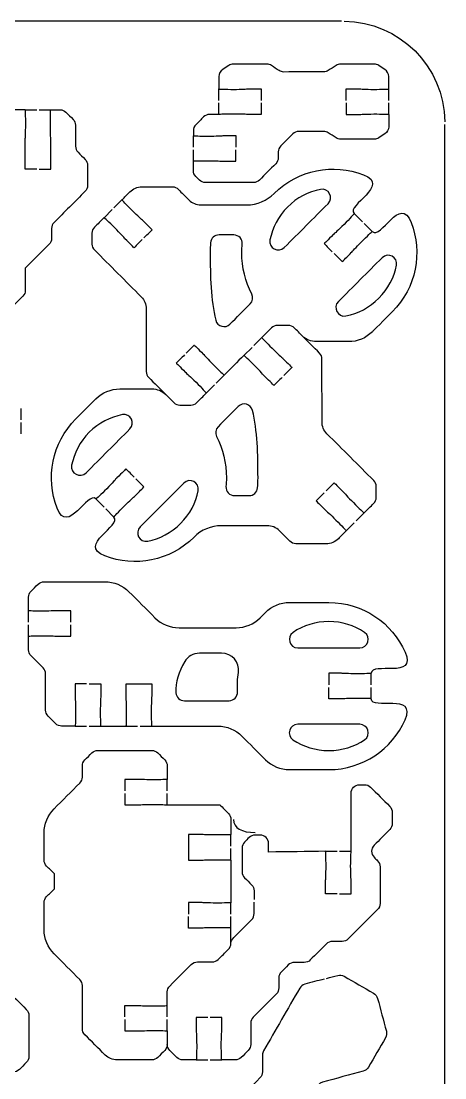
# Model space of a CAD drawing. Extents: x 0 to 400, y 230 to 450.
# Drawn here: x 80.1 to 130, y 325.6 to 450 of the extents above; entities that cross this region are included whole.
import ezdxf

# ---------------------------------------------------------------- set-up
doc = ezdxf.new("R2010")
doc.units = 0
doc.header["$MEASUREMENT"] = 0
doc.layers.add('DEFAULT', color=18, linetype='CONTINUOUS')

msp = doc.modelspace()

# ---------------------------------------------------------------- linework, layer by layer
at = {"layer": 'DEFAULT', "color": 1}
for points in [[(117.85, 450), (12.15, 450)], [(103.39, 440.67), (103.39, 442.02)], [(123.39, 440.67), (123.39, 442.02)], [(103.39, 439.02), (103.39, 440.37)], [(123.39, 439.02), (123.39, 440.37)], [(80.6, 439.57), (81.95, 439.57)], [(82.25, 439.57), (83.6, 439.57)], [(130, 242.15), (130, 437.85)], [(100.39, 435.17), (100.39, 436.51)], [(100.39, 433.52), (100.39, 434.87)], [(91.04, 428.03), (91.99, 428.99)], [(89.87, 426.86), (90.83, 427.82)], [(120.29, 426.39), (119.34, 427.35)], [(121.46, 425.23), (120.5, 426.18)], [(107.51, 411.81), (108.46, 412.77)], [(106.34, 410.65), (107.3, 411.6)], [(80.11, 403.06), (80.11, 404.41)], [(80.11, 401.41), (80.11, 402.76)], [(89.88, 392.8), (88.92, 393.76)], [(91.04, 391.63), (90.09, 392.59)], [(119.55, 391.16), (120.5, 392.12)], [(118.38, 390), (119.34, 390.95)], [(80.99, 379.24), (80.99, 380.6)], [(80.99, 377.6), (80.99, 378.94)], [(121.33, 371.88), (121.33, 373.23)], [(121.33, 370.23), (121.33, 371.58)], [(86.47, 367.01), (87.82, 367.01)], [(88.12, 367.01), (89.47, 367.01)], [(92.48, 367.01), (93.83, 367.01)], [(94.13, 367.01), (95.48, 367.01)], [(97.32, 359.4), (97.32, 360.75)], [(97.32, 357.75), (97.32, 359.1)], [(104.82, 352.9), (104.82, 354.25)], [(104.82, 351.24), (104.82, 352.6)], [(115.96, 352.29), (117.31, 352.29)], [(117.61, 352.29), (118.96, 352.29)], [(104.82, 344.89), (104.82, 346.24)], [(104.82, 343.24), (104.82, 344.59)], [(97.32, 332.78), (97.32, 334.13)], [(97.32, 331.13), (97.32, 332.48)], [(100.73, 327.72), (102.08, 327.72)], [(102.38, 327.72), (103.73, 327.72)]]:
    msp.add_lwpolyline(points, dxfattribs=at)
for points in [[(118.15, 450), (124.66, 449.92), (129.92, 444.66), (130, 438.15)], [(105.12, 356.03), (105.12, 355.01), (106.09, 354.49), (107.66, 354.49)]]:
    msp.add_open_spline(points, degree=3, dxfattribs=at)
for points, knots in [([(118.39, 440.67), (118.39, 441.12), (118.39, 441.57), (118.39, 442.02), (118.89, 442.02), (119.39, 442.02), (119.89, 442.02), (120.1, 442.02), (120.67, 441.97), (121.64, 441.97), (122.6, 441.97), (123.39, 441.99), (123.39, 442.02), (123.39, 442.51), (123.39, 442.99), (123.39, 443.48), (123.39, 443.82), (123.21, 444.13), (122.93, 444.32), (122.69, 444.47), (122.45, 444.62), (122.22, 444.78), (122.06, 444.88), (121.87, 444.94), (121.67, 444.94), (120.36, 444.94), (119.05, 444.94), (117.74, 444.94), (117.54, 444.94), (117.36, 444.88), (117.19, 444.78), (116.89, 444.58), (116.58, 444.38), (116.27, 444.18), (116.11, 444.08), (115.92, 444.02), (115.73, 444.02), (114.17, 444.02), (112.61, 444.02), (111.04, 444.01), (110.85, 444.01), (110.66, 444.07), (110.5, 444.18), (110.19, 444.37), (109.88, 444.57), (109.58, 444.77), (109.42, 444.88), (109.23, 444.93), (109.03, 444.93), (107.72, 444.93), (106.41, 444.93), (105.1, 444.93), (104.9, 444.93), (104.72, 444.88), (104.55, 444.77), (104.32, 444.62), (104.08, 444.46), (103.84, 444.31), (103.56, 444.13), (103.39, 443.81), (103.39, 443.47), (103.39, 442.99), (103.39, 442.5), (103.39, 442.02), (103.39, 441.99), (104.17, 441.97), (105.14, 441.97), (106.1, 441.97), (106.67, 442.02), (106.89, 442.02), (107.39, 442.02), (107.89, 442.02), (108.39, 442.02), (108.39, 441.57), (108.39, 441.12), (108.39, 440.67)], [0, 0, 0, 0, 3.83, 3.83, 3.83, 8.08, 8.08, 8.08, 9.08, 9.08, 9.08, 10.08, 10.08, 10.08, 14.21, 14.21, 14.21, 15.21, 15.21, 15.21, 17.603763, 17.603763, 17.603763, 18.603763, 18.603763, 18.603763, 29.763763, 29.763763, 29.763763, 30.763763, 30.763763, 30.763763, 33.873136, 33.873136, 33.873136, 34.873136, 34.873136, 34.873136, 48.173151, 48.173151, 48.173151, 49.173151, 49.173151, 49.173151, 52.268696, 52.268696, 52.268696, 53.268696, 53.268696, 53.268696, 64.428696, 64.428696, 64.428696, 65.428696, 65.428696, 65.428696, 67.830862, 67.830862, 67.830862, 68.830862, 68.830862, 68.830862, 72.950862, 72.950862, 72.950862, 73.950862, 73.950862, 73.950862, 74.950862, 74.950862, 74.950862, 79.200862, 79.200862, 79.200862, 83.030862, 83.030862, 83.030862, 83.030862]), ([(118.39, 440.37), (118.39, 439.92), (118.39, 439.47), (118.39, 439.02), (118.89, 439.02), (119.39, 439.02), (119.89, 439.02), (120.1, 439.02), (120.67, 439.07), (121.64, 439.07), (122.6, 439.07), (123.39, 439.05), (123.39, 439.02), (123.39, 438.53), (123.39, 438.05), (123.39, 437.56), (123.39, 437.22), (123.21, 436.91), (122.93, 436.72), (122.69, 436.57), (122.46, 436.42), (122.22, 436.26), (122.06, 436.16), (121.87, 436.1), (121.67, 436.1), (120.36, 436.1), (119.05, 436.1), (117.74, 436.1), (117.54, 436.1), (117.36, 436.16), (117.19, 436.26), (116.89, 436.46), (116.58, 436.66), (116.28, 436.86), (116.11, 436.96), (115.92, 437.02), (115.73, 437.02), (114.75, 437.02), (113.78, 437.02), (112.8, 437.02), (112.53, 437.02), (112.28, 436.91), (112.09, 436.72), (111.62, 436.25), (111.15, 435.78), (110.68, 435.31), (110.49, 435.12), (110.39, 434.87), (110.39, 434.6), (110.39, 434.38), (110.39, 434.15), (110.39, 433.93), (110.39, 433.66), (110.28, 433.41), (110.09, 433.22), (109.45, 432.58), (108.8, 431.93), (108.16, 431.29), (107.97, 431.1), (107.72, 431), (107.45, 431), (105.57, 431), (103.7, 431), (101.82, 431), (101.55, 431), (101.3, 431.1), (101.11, 431.29), (100.97, 431.43), (100.82, 431.58), (100.68, 431.72), (100.49, 431.91), (100.39, 432.16), (100.39, 432.43), (100.39, 432.79), (100.39, 433.15), (100.39, 433.52), (100.39, 433.54), (101.17, 433.57), (102.14, 433.57), (103.1, 433.57), (103.68, 433.52), (103.89, 433.52), (104.39, 433.52), (104.89, 433.52), (105.39, 433.52), (105.39, 433.97), (105.39, 434.42), (105.39, 434.87)], [0, 0, 0, 0, 3.83, 3.83, 3.83, 8.08, 8.08, 8.08, 9.08, 9.08, 9.08, 10.08, 10.08, 10.08, 14.21, 14.21, 14.21, 15.21, 15.21, 15.21, 17.612166, 17.612166, 17.612166, 18.612166, 18.612166, 18.612166, 29.772166, 29.772166, 29.772166, 30.772166, 30.772166, 30.772166, 33.867711, 33.867711, 33.867711, 34.867711, 34.867711, 34.867711, 43.177717, 43.177717, 43.177717, 44.177717, 44.177717, 44.177717, 49.848713, 49.848713, 49.848713, 50.848713, 50.848713, 50.848713, 52.758713, 52.758713, 52.758713, 53.758713, 53.758713, 53.758713, 61.508604, 61.508604, 61.508604, 62.508604, 62.508604, 62.508604, 78.488604, 78.488604, 78.488604, 79.488604, 79.488604, 79.488604, 81.213944, 81.213944, 81.213944, 82.213944, 82.213944, 82.213944, 85.303944, 85.303944, 85.303944, 86.303944, 86.303944, 86.303944, 87.303944, 87.303944, 87.303944, 91.553944, 91.553944, 91.553944, 95.383944, 95.383944, 95.383944, 95.383944]), ([(108.39, 440.37), (108.39, 439.92), (108.39, 439.47), (108.39, 439.02), (107.89, 439.02), (107.39, 439.02), (106.89, 439.02), (106.67, 439.02), (106.1, 439.06), (105.14, 439.06), (104.17, 439.06), (103.53, 439.02), (103.39, 439.02), (103.02, 439.02), (102.66, 439.02), (102.3, 439.02), (102.04, 439.02), (101.78, 438.91), (101.59, 438.72), (101.29, 438.42), (100.99, 438.11), (100.68, 437.81), (100.49, 437.62), (100.39, 437.37), (100.39, 437.1), (100.39, 436.91), (100.39, 436.71), (100.39, 436.52), (100.39, 436.49), (101.17, 436.47), (102.14, 436.47), (103.1, 436.47), (103.68, 436.52), (103.89, 436.52), (104.39, 436.52), (104.89, 436.52), (105.39, 436.52), (105.39, 436.07), (105.39, 435.62), (105.39, 435.17)], [0, 0, 0, 0, 3.83, 3.83, 3.83, 8.08, 8.08, 8.08, 9.08, 9.08, 9.08, 10.08, 10.08, 10.08, 13.16, 13.16, 13.16, 14.16, 14.16, 14.16, 17.822813, 17.822813, 17.822813, 18.822813, 18.822813, 18.822813, 20.482813, 20.482813, 20.482813, 21.482813, 21.482813, 21.482813, 22.482813, 22.482813, 22.482813, 26.732813, 26.732813, 26.732813, 30.562813, 30.562813, 30.562813, 30.562813]), ([(81.95, 432.57), (81.5, 432.57), (81.05, 432.57), (80.6, 432.57), (80.6, 433.74), (80.6, 434.91), (80.6, 436.07), (80.6, 436.29), (80.65, 436.86), (80.65, 437.82), (80.65, 438.79), (80.63, 439.57), (80.6, 439.57), (78.69, 439.57), (76.79, 439.57), (74.89, 439.57), (74.64, 439.57), (74.41, 439.47), (74.23, 439.3), (73.7, 438.77), (73.18, 438.25), (72.65, 437.72), (72.28, 437.35), (71.77, 437.14), (71.24, 437.14), (67.08, 437.14), (62.92, 437.14), (58.76, 437.14), (58.23, 437.14), (57.72, 437.35), (57.35, 437.72), (56.82, 438.25), (56.29, 438.77), (55.77, 439.3), (55.59, 439.47), (55.36, 439.57), (55.11, 439.57), (53.21, 439.57), (51.3, 439.57), (49.4, 439.57), (49.37, 439.57), (49.35, 438.79), (49.35, 437.82), (49.35, 436.86), (49.4, 436.29), (49.4, 436.07), (49.4, 434.91), (49.4, 433.74), (49.4, 432.57), (48.95, 432.57), (48.5, 432.57), (48.05, 432.57)], [0, 0, 0, 0, 3.83, 3.83, 3.83, 13.75, 13.75, 13.75, 14.75, 14.75, 14.75, 15.75, 15.75, 15.75, 31.94, 31.94, 31.94, 32.94, 32.94, 32.94, 39.282752, 39.282752, 39.282752, 40.282752, 40.282752, 40.282752, 75.652752, 75.652752, 75.652752, 76.652752, 76.652752, 76.652752, 82.995504, 82.995504, 82.995504, 83.995504, 83.995504, 83.995504, 100.185504, 100.185504, 100.185504, 101.185504, 101.185504, 101.185504, 102.185504, 102.185504, 102.185504, 112.105504, 112.105504, 112.105504, 115.925504, 115.925504, 115.925504, 115.925504]), ([(82.25, 432.57), (82.7, 432.57), (83.15, 432.57), (83.6, 432.57), (83.6, 433.74), (83.6, 434.91), (83.6, 436.07), (83.6, 436.29), (83.55, 436.86), (83.55, 437.82), (83.55, 438.79), (83.57, 439.57), (83.6, 439.57), (83.97, 439.57), (84.34, 439.57), (84.72, 439.57), (84.96, 439.57), (85.19, 439.47), (85.37, 439.3), (85.66, 439.01), (85.95, 438.72), (86.24, 438.43), (86.41, 438.25), (86.51, 438.02), (86.51, 437.77), (86.51, 436.94), (86.52, 436.11), (86.52, 435.27), (86.52, 435.01), (86.62, 434.75), (86.81, 434.57), (87.09, 434.28), (87.38, 434), (87.66, 433.72), (87.83, 433.54), (87.93, 433.31), (87.93, 433.06), (87.93, 432.25), (87.93, 431.44), (87.93, 430.62), (87.93, 430.38), (87.83, 430.14), (87.66, 429.97), (86.43, 428.74), (85.19, 427.5), (83.96, 426.27), (83.78, 426.09), (83.69, 425.86), (83.69, 425.61), (83.69, 425.2), (83.69, 424.79), (83.69, 424.38), (83.69, 424.14), (83.59, 423.9), (83.42, 423.73), (82.48, 422.79), (81.54, 421.85), (80.6, 420.91), (80.6, 420.04), (80.6, 419.17), (80.6, 418.29), (80.6, 418.05), (80.5, 417.81), (80.33, 417.64), (80.04, 417.35), (79.75, 417.06), (79.46, 416.77), (79.28, 416.59), (79.05, 416.5), (78.8, 416.5), (78.55, 416.5), (78.29, 416.5), (78.04, 416.5), (76.42, 416.5), (74.8, 416.5), (73.19, 416.5), (72.94, 416.5), (72.71, 416.59), (72.53, 416.77), (72.18, 417.12), (71.83, 417.47), (71.47, 417.82), (71.1, 418.2), (70.59, 418.41), (70.06, 418.41), (68.88, 418.41), (67.69, 418.41), (66.5, 418.41), (66.05, 418.41), (65.6, 418.41), (65.15, 418.41)], [0, 0, 0, 0, 3.83, 3.83, 3.83, 13.75, 13.75, 13.75, 14.75, 14.75, 14.75, 15.75, 15.75, 15.75, 18.92, 18.92, 18.92, 19.92, 19.92, 19.92, 23.420186, 23.420186, 23.420186, 24.420186, 24.420186, 24.420186, 31.510193, 31.510193, 31.510193, 32.510193, 32.510193, 32.510193, 35.918447, 35.918447, 35.918447, 36.918447, 36.918447, 36.918447, 43.838447, 43.838447, 43.838447, 44.838447, 44.838447, 44.838447, 59.68062, 59.68062, 59.68062, 60.68062, 60.68062, 60.68062, 64.18062, 64.18062, 64.18062, 65.18062, 65.18062, 65.18062, 76.468976, 76.468976, 76.468976, 83.888976, 83.888976, 83.888976, 84.888976, 84.888976, 84.888976, 88.389162, 88.389162, 88.389162, 89.389162, 89.389162, 89.389162, 91.559162, 91.559162, 91.559162, 105.319162, 105.319162, 105.319162, 106.319162, 106.319162, 106.319162, 110.561802, 110.561802, 110.561802, 111.561802, 111.561802, 111.561802, 121.661802, 121.661802, 121.661802, 125.491802, 125.491802, 125.491802, 125.491802]), ([(94.57, 424.5), (94.89, 424.81), (95.21, 425.13), (95.52, 425.45), (95.52, 425.45), (95.08, 425.9), (94.46, 426.51), (94.31, 426.66), (93.88, 427.03), (93.19, 427.71), (92.52, 428.38), (91.99, 428.94), (91.99, 428.98), (92.3, 429.29), (92.61, 429.6), (92.92, 429.91), (93.29, 430.28), (93.8, 430.5), (94.33, 430.5), (95.53, 430.5), (96.72, 430.5), (97.92, 430.5), (98.18, 430.5), (98.44, 430.39), (98.62, 430.2), (99.04, 429.78), (99.45, 429.37), (99.87, 428.95), (100.24, 428.58), (100.75, 428.38), (101.28, 428.37), (103.08, 428.37), (104.88, 428.37), (106.68, 428.37), (107.89, 428.38), (109.05, 428.86), (109.9, 429.71), (112.74, 432.54), (116.89, 433.29), (120.41, 431.92), (123.7, 430.65), (118.33, 428.34), (119.33, 427.35), (119.33, 427.31), (118.8, 426.75), (118.13, 426.07), (117.44, 425.39), (117.01, 425.02), (116.86, 424.87), (116.24, 424.26), (115.8, 423.81), (115.8, 423.81), (116.12, 423.49), (116.43, 423.17), (116.75, 422.85)], [0, 0, 0, 0, 3.818377, 3.818377, 3.818377, 4.818377, 4.818377, 4.818377, 5.818377, 5.818377, 5.818377, 6.818377, 6.818377, 6.818377, 10.537758, 10.537758, 10.537758, 11.537758, 11.537758, 11.537758, 21.707758, 21.707758, 21.707758, 22.707758, 22.707758, 22.707758, 27.699932, 27.699932, 27.699932, 28.699932, 28.699932, 28.699932, 44.009932, 44.009932, 44.009932, 45.009932, 45.009932, 45.009932, 46.009932, 46.009932, 46.009932, 47.009932, 47.009932, 47.009932, 48.009932, 48.009932, 48.009932, 49.009932, 49.009932, 49.009932, 50.009932, 50.009932, 50.009932, 53.842451, 53.842451, 53.842451, 53.842451]), ([(116.25, 428.51), (114.53, 426.79), (112.82, 425.07), (111.1, 423.36), (110.41, 422.67), (109.21, 423.28), (109.41, 424.25), (109.69, 425.67), (110.38, 427.02), (111.48, 428.12), (112.58, 429.22), (113.94, 429.92), (115.36, 430.2), (116.33, 430.4), (116.94, 429.2), (116.25, 428.51)], [0, 0, 0, 0, 20.640447, 20.640447, 20.640447, 21.640447, 21.640447, 21.640447, 22.640447, 22.640447, 22.640447, 23.640447, 23.640447, 23.640447, 24.640447, 24.640447, 24.640447, 24.640447]), ([(116.97, 422.64), (117.29, 422.33), (117.6, 422.01), (117.92, 421.69), (118.27, 422.04), (118.63, 422.4), (118.98, 422.75), (119.13, 422.9), (119.5, 423.33), (120.18, 424.02), (120.86, 424.7), (121.42, 425.23), (121.46, 425.23), (122.45, 424.22), (124.76, 429.6), (126.03, 426.3), (127.39, 422.78), (126.65, 418.63), (123.81, 415.79), (122.99, 414.97), (121.47, 413.44), (121.47, 413.44), (120.71, 412.69), (119.7, 412.27), (118.64, 412.27), (117.38, 412.27), (116.12, 412.27), (114.86, 412.27), (114.26, 412.27), (113.68, 412.5), (113.24, 412.93)], [0, 0, 0, 0, 3.818377, 3.818377, 3.818377, 8.061017, 8.061017, 8.061017, 9.061017, 9.061017, 9.061017, 10.061017, 10.061017, 10.061017, 11.061017, 11.061017, 11.061017, 12.061017, 12.061017, 12.061017, 13.061017, 13.061017, 13.061017, 14.061017, 14.061017, 14.061017, 24.761022, 24.761022, 24.761022, 25.761022, 25.761022, 25.761022, 25.761022]), ([(94.36, 424.29), (94.04, 423.97), (93.72, 423.65), (93.4, 423.33), (93.4, 423.33), (92.95, 423.77), (92.34, 424.39), (92.19, 424.54), (91.82, 424.98), (91.14, 425.66), (90.46, 426.34), (89.9, 426.86), (89.86, 426.86), (89.49, 426.49), (89.12, 426.11), (88.74, 425.74), (88.56, 425.55), (88.45, 425.3), (88.45, 425.04), (88.45, 424.61), (88.45, 424.18), (88.45, 423.76), (88.45, 423.49), (88.56, 423.24), (88.75, 423.06), (90.58, 421.22), (92.42, 419.39), (94.25, 417.55), (94.63, 417.18), (94.84, 416.67), (94.84, 416.14), (94.84, 413.68), (94.84, 411.22), (94.84, 408.76), (94.84, 408.5), (94.94, 408.25), (95.14, 408.06), (95.8, 407.39), (96.47, 406.72), (97.13, 406.06)], [0, 0, 0, 0, 3.846661, 3.846661, 3.846661, 4.846661, 4.846661, 4.846661, 5.846661, 5.846661, 5.846661, 6.846661, 6.846661, 6.846661, 11.350937, 11.350937, 11.350937, 12.350937, 12.350937, 12.350937, 15.970937, 15.970937, 15.970937, 16.970937, 16.970937, 16.970937, 39.032668, 39.032668, 39.032668, 40.032668, 40.032668, 40.032668, 60.932668, 60.932668, 60.932668, 61.932668, 61.932668, 61.932668, 69.944191, 69.944191, 69.944191, 69.944191]), ([(106.14, 423.76), (106.11, 423.43), (106.09, 423.09), (106.09, 422.75), (106.09, 421), (106.51, 419.33), (107.26, 417.88), (107.45, 417.49), (107.38, 417.02), (107.08, 416.72), (106.28, 415.92), (105.49, 415.13), (104.7, 414.34), (104.15, 413.79), (103.21, 414.05), (103.02, 414.8), (102.43, 417.19), (102.37, 419.99), (102.37, 422.75), (102.37, 423.15), (102.38, 423.53), (102.42, 423.92), (102.46, 424.44), (102.89, 424.83), (103.41, 424.83), (103.99, 424.83), (104.57, 424.83), (105.14, 424.83), (105.73, 424.83), (106.2, 424.34), (106.14, 423.76)], [1, 1, 1, 1, 2, 2, 2, 3, 3, 3, 4, 4, 4, 13.519785, 13.519785, 13.519785, 14.519785, 14.519785, 14.519785, 15.519785, 15.519785, 15.519785, 16.519785, 16.519785, 16.519785, 17.519785, 17.519785, 17.519785, 22.426785, 22.426785, 22.426785, 23.426785, 23.426785, 23.426785, 23.426785]), ([(117.46, 416.99), (119.18, 418.71), (120.9, 420.43), (122.61, 422.15), (123.31, 422.84), (124.5, 422.22), (124.31, 421.26), (124.03, 419.84), (123.33, 418.48), (122.23, 417.38), (121.13, 416.28), (119.77, 415.58), (118.34, 415.3), (117.39, 415.11), (116.77, 416.3), (117.46, 416.99)], [0, 0, 0, 0, 20.660246, 20.660246, 20.660246, 21.660246, 21.660246, 21.660246, 22.660246, 22.660246, 22.660246, 23.660246, 23.660246, 23.660246, 24.660246, 24.660246, 24.660246, 24.660246]), ([(116.02, 394.7), (116.34, 395.01), (116.66, 395.33), (116.98, 395.65), (116.98, 395.65), (117.42, 395.21), (118.03, 394.59), (118.18, 394.44), (118.55, 394), (119.23, 393.32), (119.91, 392.64), (120.47, 392.12), (120.51, 392.12), (120.88, 392.49), (121.25, 392.87), (121.63, 393.24), (121.81, 393.43), (121.92, 393.68), (121.92, 393.94), (121.92, 394.37), (121.92, 394.8), (121.92, 395.22), (121.92, 395.49), (121.81, 395.74), (121.63, 395.92), (119.79, 397.76), (117.96, 399.6), (116.12, 401.43), (115.74, 401.8), (115.53, 402.31), (115.54, 402.85), (115.54, 405.3), (115.53, 407.76), (115.53, 410.21), (115.54, 410.48), (115.43, 410.73), (115.24, 410.92), (114.57, 411.59), (113.9, 412.26), (113.24, 412.92), (112.92, 413.25), (112.59, 413.57), (112.27, 413.89), (112.09, 414.07), (111.83, 414.18), (111.57, 414.18), (111.14, 414.18), (110.72, 414.18), (110.29, 414.18), (110.03, 414.18), (109.78, 414.07), (109.59, 413.89), (109.21, 413.52), (108.84, 413.14), (108.46, 412.77), (108.44, 412.75), (108.98, 412.18), (109.66, 411.5), (110.35, 410.81), (110.79, 410.44), (110.94, 410.29), (111.55, 409.68), (112, 409.23), (112, 409.23), (111.68, 408.92), (111.36, 408.6), (111.04, 408.28)], [0, 0, 0, 0, 3.839596, 3.839596, 3.839596, 4.839596, 4.839596, 4.839596, 5.839596, 5.839596, 5.839596, 6.839596, 6.839596, 6.839596, 11.343872, 11.343872, 11.343872, 12.343872, 12.343872, 12.343872, 15.963872, 15.963872, 15.963872, 16.963872, 16.963872, 16.963872, 39.032676, 39.032676, 39.032676, 40.032676, 40.032676, 40.032676, 60.922678, 60.922678, 60.922678, 61.922678, 61.922678, 61.922678, 69.941269, 69.941269, 69.941269, 73.802072, 73.802072, 73.802072, 74.802072, 74.802072, 74.802072, 78.422072, 78.422072, 78.422072, 79.422072, 79.422072, 79.422072, 83.926348, 83.926348, 83.926348, 84.926348, 84.926348, 84.926348, 85.926348, 85.926348, 85.926348, 86.926348, 86.926348, 86.926348, 90.758867, 90.758867, 90.758867, 90.758867]), ([(99.54, 410.92), (99.86, 411.24), (100.18, 411.55), (100.49, 411.87), (100.49, 411.87), (100.93, 411.43), (101.56, 410.81), (101.7, 410.66), (102.08, 410.23), (102.76, 409.54), (103.43, 408.87), (103.99, 408.34), (104.03, 408.34)], [0, 0, 0, 0, 3.832519, 3.832519, 3.832519, 4.832519, 4.832519, 4.832519, 5.832519, 5.832519, 5.832519, 6.832519, 6.832519, 6.832519, 6.832519]), ([(99.33, 410.7), (99.01, 410.38), (98.69, 410.07), (98.37, 409.75), (98.37, 409.75), (98.81, 409.31), (99.44, 408.69), (99.58, 408.54), (100.02, 408.17), (100.71, 407.49), (101.37, 406.82), (101.91, 406.26), (101.91, 406.21)], [0, 0, 0, 0, 3.823977, 3.823977, 3.823977, 4.825443, 4.825443, 4.825443, 5.82691, 5.82691, 5.82691, 6.828377, 6.828377, 6.828377, 6.828377]), ([(110.83, 408.07), (110.51, 407.75), (110.19, 407.43), (109.87, 407.11), (109.87, 407.11), (109.44, 407.55), (108.81, 408.17), (108.66, 408.32), (108.29, 408.76), (107.61, 409.44), (106.94, 410.12), (106.38, 410.65), (106.34, 410.65), (105.57, 409.88), (104.8, 409.11), (104.03, 408.34), (103.71, 408.02), (103.39, 407.7), (103.07, 407.38)], [0, 0, 0, 0, 3.832519, 3.832519, 3.832519, 4.832519, 4.832519, 4.832519, 5.832519, 5.832519, 5.832519, 6.832519, 6.832519, 6.832519, 16.088549, 16.088549, 16.088549, 19.921068, 19.921068, 19.921068, 19.921068]), ([(93.41, 396.33), (93.09, 396.65), (92.77, 396.97), (92.45, 397.29), (92.45, 397.29), (92.01, 396.85), (91.39, 396.23), (91.24, 396.08), (90.87, 395.65), (90.19, 394.96), (89.52, 394.29), (88.96, 393.76), (88.92, 393.76), (87.92, 394.76), (85.61, 389.38), (84.34, 392.68), (82.98, 396.2), (83.72, 400.35), (86.56, 403.19), (87.38, 404.01), (88.91, 405.54), (88.91, 405.54), (89.66, 406.28), (90.68, 406.71), (91.73, 406.71), (92.99, 406.71), (94.25, 406.71), (95.51, 406.71), (96.12, 406.71), (96.69, 406.48), (97.13, 406.06), (97.45, 405.73), (97.78, 405.41), (98.1, 405.09), (98.29, 404.91), (98.54, 404.8), (98.8, 404.8), (99.23, 404.8), (99.65, 404.8), (100.08, 404.8), (100.34, 404.8), (100.6, 404.91), (100.78, 405.09), (101.16, 405.46), (101.53, 405.84), (101.91, 406.22), (102.23, 406.54), (102.54, 406.85), (102.86, 407.17)], [0, 0, 0, 0, 3.832519, 3.832519, 3.832519, 4.832519, 4.832519, 4.832519, 5.832519, 5.832519, 5.832519, 6.832519, 6.832519, 6.832519, 7.832519, 7.832519, 7.832519, 8.832519, 8.832519, 8.832519, 9.832519, 9.832519, 9.832519, 10.832519, 10.832519, 10.832519, 21.532519, 21.532519, 21.532519, 22.532519, 22.532519, 22.532519, 26.400399, 26.400399, 26.400399, 27.400399, 27.400399, 27.400399, 31.010413, 31.010413, 31.010413, 32.010413, 32.010413, 32.010413, 36.531754, 36.531754, 36.531754, 40.350131, 40.350131, 40.350131, 40.350131]), ([(104.23, 395.22), (104.26, 395.55), (104.28, 395.89), (104.28, 396.23), (104.28, 397.98), (103.86, 399.65), (103.11, 401.1), (102.92, 401.49), (102.99, 401.96), (103.3, 402.26), (104.09, 403.06), (104.88, 403.85), (105.67, 404.64), (106.22, 405.19), (107.16, 404.93), (107.35, 404.18), (107.94, 401.79), (108, 398.99), (108, 396.23), (108, 395.83), (107.99, 395.45), (107.95, 395.06), (107.91, 394.54), (107.48, 394.15), (106.96, 394.15), (106.38, 394.15), (105.8, 394.15), (105.23, 394.15), (104.65, 394.15), (104.18, 394.64), (104.23, 395.22)], [1, 1, 1, 1, 2, 2, 2, 3, 3, 3, 4, 4, 4, 13.519785, 13.519785, 13.519785, 14.519785, 14.519785, 14.519785, 15.519785, 15.519785, 15.519785, 16.519785, 16.519785, 16.519785, 17.519785, 17.519785, 17.519785, 22.426785, 22.426785, 22.426785, 23.426785, 23.426785, 23.426785, 23.426785]), ([(92.91, 401.99), (91.19, 400.27), (89.48, 398.55), (87.76, 396.83), (87.06, 396.14), (85.87, 396.76), (86.06, 397.72), (86.34, 399.14), (87.04, 400.5), (88.14, 401.6), (89.24, 402.7), (90.6, 403.4), (92.03, 403.68), (92.99, 403.87), (93.61, 402.68), (92.91, 401.99)], [0, 0, 0, 0, 20.659539, 20.659539, 20.659539, 21.659539, 21.659539, 21.659539, 22.659539, 22.659539, 22.659539, 23.659539, 23.659539, 23.659539, 24.659539, 24.659539, 24.659539, 24.659539]), ([(115.8, 394.48), (115.49, 394.17), (115.17, 393.85), (114.85, 393.53), (114.85, 393.53), (115.29, 393.08), (115.91, 392.47), (116.06, 392.32), (116.5, 391.95), (117.18, 391.27), (117.85, 390.6), (118.38, 390.04), (118.38, 390), (118.07, 389.69), (117.76, 389.38), (117.46, 389.07), (117.08, 388.7), (116.57, 388.48), (116.04, 388.48), (114.84, 388.48), (113.65, 388.48), (112.45, 388.48), (112.19, 388.48), (111.93, 388.59), (111.75, 388.78), (111.33, 389.2), (110.92, 389.61), (110.5, 390.03), (110.13, 390.4), (109.62, 390.6), (109.09, 390.61), (107.29, 390.61), (105.49, 390.61), (103.69, 390.61), (102.48, 390.6), (101.33, 390.12), (100.47, 389.27), (97.63, 386.44), (93.48, 385.69), (89.96, 387.06), (86.67, 388.33), (92.04, 390.64), (91.04, 391.63), (91.04, 391.67), (91.57, 392.23), (92.24, 392.91), (92.93, 393.59), (93.36, 393.96), (93.52, 394.11), (93.87, 394.46), (94.22, 394.82), (94.57, 395.17), (94.26, 395.49), (93.94, 395.8), (93.62, 396.12)], [0, 0, 0, 0, 3.825454, 3.825454, 3.825454, 4.825454, 4.825454, 4.825454, 5.825454, 5.825454, 5.825454, 6.825454, 6.825454, 6.825454, 10.544836, 10.544836, 10.544836, 11.544836, 11.544836, 11.544836, 21.714836, 21.714836, 21.714836, 22.714836, 22.714836, 22.714836, 27.70701, 27.70701, 27.70701, 28.70701, 28.70701, 28.70701, 44.01701, 44.01701, 44.01701, 45.01701, 45.01701, 45.01701, 46.01701, 46.01701, 46.01701, 47.01701, 47.01701, 47.01701, 48.01701, 48.01701, 48.01701, 49.01701, 49.01701, 49.01701, 53.25965, 53.25965, 53.25965, 57.085105, 57.085105, 57.085105, 57.085105]), ([(94.12, 390.47), (95.84, 392.19), (97.56, 393.91), (99.27, 395.62), (99.97, 396.32), (101.16, 395.7), (100.96, 394.73), (100.68, 393.31), (99.99, 391.96), (98.89, 390.86), (97.79, 389.76), (96.43, 389.06), (95.01, 388.78), (94.05, 388.59), (93.43, 389.78), (94.12, 390.47)], [0, 0, 0, 0, 20.640447, 20.640447, 20.640447, 21.640447, 21.640447, 21.640447, 22.640447, 22.640447, 22.640447, 23.640447, 23.640447, 23.640447, 24.640447, 24.640447, 24.640447, 24.640447]), ([(85.98, 379.24), (85.98, 379.7), (85.98, 380.15), (85.98, 380.6), (85.48, 380.6), (84.98, 380.6), (84.48, 380.6), (84.27, 380.6), (83.7, 380.55), (82.73, 380.55), (81.77, 380.55), (80.99, 380.57), (80.99, 380.6), (80.99, 381.13), (80.99, 381.66), (80.99, 382.18), (80.99, 382.45), (81.09, 382.7), (81.28, 382.89), (81.55, 383.17), (81.83, 383.44), (82.1, 383.72), (82.29, 383.91), (82.55, 384.01), (82.81, 384.01), (85.2, 384.01), (87.59, 384.01), (89.97, 384.01), (91.03, 384.01), (92.05, 383.59), (92.8, 382.84), (93.82, 381.82), (94.85, 380.79), (95.87, 379.77), (96.62, 379.02), (97.64, 378.6), (98.7, 378.6), (100.94, 378.6), (103.18, 378.6), (105.42, 378.6), (106.48, 378.6), (107.5, 379.02), (108.25, 379.77), (108.46, 379.98), (108.67, 380.19), (108.88, 380.4), (109.63, 381.15), (110.65, 381.57), (111.71, 381.57), (111.71, 381.57), (115.18, 381.57), (116.34, 381.57), (120.35, 381.57), (123.81, 379.16), (125.33, 375.71), (126.76, 372.47), (121.33, 374.64), (121.33, 373.23), (121.31, 373.2), (120.54, 373.18), (119.59, 373.18), (118.62, 373.18), (118.04, 373.23), (117.83, 373.23), (116.96, 373.23), (116.33, 373.23), (116.33, 373.23), (116.33, 372.78), (116.33, 372.33), (116.33, 371.88)], [0, 0, 0, 0, 3.84, 3.84, 3.84, 8.09, 8.09, 8.09, 9.09, 9.09, 9.09, 10.09, 10.09, 10.09, 14.58, 14.58, 14.58, 15.58, 15.58, 15.58, 18.88926, 18.88926, 18.88926, 19.88926, 19.88926, 19.88926, 40.18926, 40.18926, 40.18926, 41.18926, 41.18926, 41.18926, 53.499991, 53.499991, 53.499991, 54.499991, 54.499991, 54.499991, 73.549993, 73.549993, 73.549993, 74.549993, 74.549993, 74.549993, 77.067294, 77.067294, 77.067294, 78.067294, 78.067294, 78.067294, 79.067294, 79.067294, 79.067294, 80.067294, 80.067294, 80.067294, 81.067294, 81.067294, 81.067294, 82.067294, 82.067294, 82.067294, 83.067294, 83.067294, 83.067294, 84.067294, 84.067294, 84.067294, 87.897294, 87.897294, 87.897294, 87.897294]), ([(87.82, 372.01), (87.37, 372.01), (86.92, 372.01), (86.47, 372.01), (86.47, 372.01), (86.47, 371.38), (86.47, 370.51), (86.47, 370.3), (86.52, 369.73), (86.52, 368.76), (86.52, 367.79), (86.5, 367.01), (86.47, 367.01), (85.94, 367.01), (85.41, 367.01), (84.88, 367.01), (84.62, 367.01), (84.37, 367.12), (84.18, 367.3), (83.88, 367.6), (83.58, 367.9), (83.29, 368.2), (83.09, 368.39), (82.99, 368.64), (82.99, 368.91), (82.99, 370.33), (82.99, 371.75), (82.99, 373.18), (82.99, 373.44), (82.88, 373.7), (82.7, 373.89), (82.22, 374.36), (81.75, 374.83), (81.28, 375.3), (81.09, 375.49), (80.99, 375.74), (80.99, 376.01), (80.99, 376.54), (80.99, 377.07), (80.99, 377.6), (80.99, 377.63), (81.77, 377.65), (82.73, 377.65), (83.7, 377.65), (84.27, 377.6), (84.48, 377.6), (84.98, 377.6), (85.48, 377.6), (85.98, 377.6), (85.98, 378.05), (85.98, 378.5), (85.98, 378.94)], [0, 0, 0, 0, 3.83, 3.83, 3.83, 4.83, 4.83, 4.83, 5.83, 5.83, 5.83, 6.83, 6.83, 6.83, 11.340011, 11.340011, 11.340011, 12.340011, 12.340011, 12.340011, 15.932114, 15.932114, 15.932114, 16.932114, 16.932114, 16.932114, 29.022114, 29.022114, 29.022114, 30.022114, 30.022114, 30.022114, 35.707252, 35.707252, 35.707252, 36.707252, 36.707252, 36.707252, 41.207252, 41.207252, 41.207252, 42.207252, 42.207252, 42.207252, 43.207252, 43.207252, 43.207252, 47.457252, 47.457252, 47.457252, 51.277252, 51.277252, 51.277252, 51.277252]), ([(112.13, 378.05), (113.33, 378.86), (114.78, 379.33), (116.33, 379.33), (117.89, 379.33), (119.34, 378.86), (120.54, 378.05), (121.37, 377.51), (120.96, 376.23), (119.98, 376.23), (117.55, 376.23), (115.12, 376.23), (112.69, 376.23), (111.72, 376.23), (111.31, 377.51), (112.13, 378.05)], [1, 1, 1, 1, 2, 2, 2, 3, 3, 3, 4, 4, 4, 24.65, 24.65, 24.65, 25.65, 25.65, 25.65, 25.65]), ([(105.69, 373.34), (105.57, 372.58), (105.54, 371.82), (105.59, 371.05), (105.62, 370.48), (105.16, 370.01), (104.59, 370.01), (102.84, 370.01), (101.08, 370.01), (99.33, 370.01), (98.81, 370.01), (98.36, 370.41), (98.33, 370.93), (98.26, 372.19), (98.67, 373.42), (99.37, 374.61), (99.73, 375.22), (100.39, 375.6), (101.1, 375.6), (101.97, 375.6), (102.84, 375.6), (103.71, 375.6), (104.92, 375.6), (105.87, 374.54), (105.69, 373.34)], [1, 1, 1, 1, 2, 2, 2, 3, 3, 3, 17.92, 17.92, 17.92, 18.92, 18.92, 18.92, 19.92, 19.92, 19.92, 20.92, 20.92, 20.92, 28.3, 28.3, 28.3, 29.3, 29.3, 29.3, 29.3]), ([(88.12, 372.01), (88.57, 372.01), (89.02, 372.01), (89.48, 372.01), (89.48, 372.01), (89.48, 371.38), (89.48, 370.51), (89.48, 370.3), (89.43, 369.73), (89.43, 368.76), (89.43, 367.81), (89.45, 367.04), (89.48, 367.01), (90.48, 367.01), (91.48, 367.01), (92.48, 367.01), (92.51, 367.01), (92.53, 367.79), (92.53, 368.76), (92.53, 369.73), (92.48, 370.3), (92.48, 370.51), (92.48, 371.38), (92.48, 372.01), (92.48, 372.01), (93.48, 372.01), (94.48, 372.01), (95.48, 372.01), (95.48, 371.51), (95.48, 371.01), (95.48, 370.51), (95.48, 370.3), (95.43, 369.73), (95.43, 368.76), (95.43, 367.81), (95.46, 367.04), (95.48, 367.01), (98.08, 367.01), (100.67, 367.01), (103.27, 367.01), (104.33, 367.01), (105.35, 366.59), (106.1, 365.84), (107.02, 364.91), (107.95, 363.99), (108.87, 363.06), (109.62, 362.31), (110.64, 361.89), (111.7, 361.89), (111.7, 361.89), (115.18, 361.89), (116.33, 361.89), (120.34, 361.89), (123.81, 364.31), (125.33, 367.75), (126.77, 370.99), (121.33, 368.81), (121.34, 370.23), (121.31, 370.26), (120.54, 370.28), (119.59, 370.28), (118.62, 370.28), (118.04, 370.23), (117.83, 370.23), (117.33, 370.23), (116.84, 370.23), (116.34, 370.23), (116.34, 370.68), (116.34, 371.13), (116.34, 371.58)], [0, 0, 0, 0, 3.84, 3.84, 3.84, 4.84, 4.84, 4.84, 5.84, 5.84, 5.84, 6.84, 6.84, 6.84, 15.35, 15.35, 15.35, 16.35, 16.35, 16.35, 17.35, 17.35, 17.35, 18.35, 18.35, 18.35, 26.87, 26.87, 26.87, 31.12, 31.12, 31.12, 32.12, 32.12, 32.12, 33.12, 33.12, 33.12, 55.19, 55.19, 55.19, 56.19, 56.19, 56.19, 67.312792, 67.312792, 67.312792, 68.312792, 68.312792, 68.312792, 69.312792, 69.312792, 69.312792, 70.312792, 70.312792, 70.312792, 71.312792, 71.312792, 71.312792, 72.312792, 72.312792, 72.312792, 73.312792, 73.312792, 73.312792, 77.552792, 77.552792, 77.552792, 81.382792, 81.382792, 81.382792, 81.382792]), ([(120.55, 365.41), (119.35, 364.6), (117.89, 364.13), (116.33, 364.13), (114.78, 364.13), (113.33, 364.6), (112.12, 365.41), (111.31, 365.95), (111.71, 367.23), (112.69, 367.23), (115.12, 367.23), (117.55, 367.23), (119.98, 367.23), (120.96, 367.23), (121.37, 365.96), (120.55, 365.41)], [1, 1, 1, 1, 2, 2, 2, 3, 3, 3, 4, 4, 4, 24.66, 24.66, 24.66, 25.66, 25.66, 25.66, 25.66]), ([(92.32, 332.48), (92.32, 332.03), (92.32, 331.58), (92.32, 331.13), (92.82, 331.13), (93.32, 331.13), (93.82, 331.13), (94.03, 331.13), (94.6, 331.18), (95.57, 331.18), (96.53, 331.18), (97.32, 331.16), (97.32, 331.13), (97.32, 330.6), (97.32, 330.07), (97.32, 329.55), (97.32, 329.28), (97.21, 329.03), (97.02, 328.84), (96.75, 328.56), (96.47, 328.29), (96.2, 328.01), (96.01, 327.82), (95.75, 327.72), (95.49, 327.72), (94.13, 327.72), (92.77, 327.72), (91.41, 327.72), (90.88, 327.72), (90.37, 327.93), (90, 328.3), (89.2, 329.1), (88.41, 329.89), (87.61, 330.69), (87.42, 330.88), (87.32, 331.13), (87.32, 331.4), (87.32, 333.09), (87.32, 334.78), (87.32, 336.47), (87.32, 336.73), (87.22, 336.99), (87.02, 337.18), (86.01, 338.19), (85, 339.2), (83.99, 340.22), (83.24, 340.97), (82.82, 341.98), (82.82, 343.04), (82.82, 344.11), (82.82, 345.18), (82.82, 346.24), (82.82, 346.51), (82.92, 346.76), (83.11, 346.95), (83.41, 347.25), (83.71, 347.55), (84.02, 347.85), (84.02, 348.44), (84.02, 349.04), (84.02, 349.63), (83.71, 349.93), (83.41, 350.24), (83.11, 350.54), (82.92, 350.73), (82.82, 350.98), (82.82, 351.24), (82.82, 352.31), (82.82, 353.38), (82.82, 354.45), (82.82, 355.51), (83.24, 356.52), (83.99, 357.27), (85, 358.29), (86.01, 359.3), (87.02, 360.31), (87.22, 360.5), (87.32, 360.76), (87.32, 361.02), (87.32, 361.46), (87.32, 361.89), (87.32, 362.33), (87.32, 362.59), (87.42, 362.85), (87.61, 363.04), (87.89, 363.31), (88.16, 363.59), (88.44, 363.87), (88.63, 364.05), (88.88, 364.16), (89.15, 364.16), (91.26, 364.16), (93.37, 364.16), (95.49, 364.16), (95.75, 364.16), (96.01, 364.05), (96.2, 363.87), (96.47, 363.59), (96.75, 363.31), (97.02, 363.04), (97.21, 362.85), (97.32, 362.59), (97.32, 362.33), (97.32, 361.8), (97.32, 361.28), (97.32, 360.75), (97.32, 360.72), (96.53, 360.7), (95.57, 360.7), (94.6, 360.7), (94.03, 360.75), (93.82, 360.75), (93.32, 360.75), (92.82, 360.75), (92.32, 360.75), (92.32, 360.3), (92.32, 359.85), (92.32, 359.4)], [0, 0, 0, 0, 3.82, 3.82, 3.82, 8.07, 8.07, 8.07, 9.07, 9.07, 9.07, 10.07, 10.07, 10.07, 14.56, 14.56, 14.56, 15.56, 15.56, 15.56, 18.876338, 18.876338, 18.876338, 19.876338, 19.876338, 19.876338, 31.436338, 31.436338, 31.436338, 32.436338, 32.436338, 32.436338, 41.996422, 41.996422, 41.996422, 42.996422, 42.996422, 42.996422, 57.366422, 57.366422, 57.366422, 58.366422, 58.366422, 58.366422, 70.549874, 70.549874, 70.549874, 71.549874, 71.549874, 71.549874, 80.619874, 80.619874, 80.619874, 81.619874, 81.619874, 81.619874, 85.240261, 85.240261, 85.240261, 90.290261, 90.290261, 90.290261, 93.917725, 93.917725, 93.917725, 94.917725, 94.917725, 94.917725, 103.997725, 103.997725, 103.997725, 104.997725, 104.997725, 104.997725, 117.181177, 117.181177, 117.181177, 118.181177, 118.181177, 118.181177, 121.891177, 121.891177, 121.891177, 122.891177, 122.891177, 122.891177, 126.207516, 126.207516, 126.207516, 127.207516, 127.207516, 127.207516, 145.177516, 145.177516, 145.177516, 146.177516, 146.177516, 146.177516, 149.493854, 149.493854, 149.493854, 150.493854, 150.493854, 150.493854, 154.973854, 154.973854, 154.973854, 155.973854, 155.973854, 155.973854, 156.973854, 156.973854, 156.973854, 161.223854, 161.223854, 161.223854, 165.053854, 165.053854, 165.053854, 165.053854]), ([(117.61, 347.29), (118.06, 347.29), (118.51, 347.29), (118.96, 347.29), (118.96, 347.29), (118.96, 347.91), (118.96, 348.79), (118.96, 349), (118.91, 349.57), (118.91, 350.54), (118.91, 351.5), (118.96, 352.21), (118.96, 352.29), (118.96, 354.56), (118.96, 356.84), (118.96, 359.12), (118.96, 359.68), (119.41, 360.12), (119.96, 360.12), (120.15, 360.12), (120.35, 360.12), (120.54, 360.12), (120.81, 360.12), (121.06, 360.02), (121.25, 359.83), (122, 359.08), (122.76, 358.33), (123.51, 357.57), (123.7, 357.38), (123.8, 357.13), (123.8, 356.86), (123.8, 356.42), (123.8, 355.98), (123.8, 355.54), (123.8, 355.27), (123.7, 355.02), (123.51, 354.83), (122.9, 354.22), (122.28, 353.6), (121.67, 352.99), (121.28, 352.6), (121.28, 351.97), (121.67, 351.58), (121.81, 351.44), (121.95, 351.3), (122.08, 351.16), (122.27, 350.98), (122.38, 350.72), (122.38, 350.46), (122.38, 349.01), (122.38, 347.57), (122.38, 346.12), (122.38, 345.85), (122.27, 345.6), (122.08, 345.41), (120.93, 344.26), (119.78, 343.11), (118.63, 341.96), (118.44, 341.77), (118.19, 341.67), (117.92, 341.67), (117.53, 341.67), (117.14, 341.67), (116.75, 341.67), (116.49, 341.67), (116.23, 341.56), (116.05, 341.38), (115.42, 340.75), (114.79, 340.12), (114.16, 339.49), (113.97, 339.3), (113.71, 339.19), (113.45, 339.19), (113.06, 339.19), (112.67, 339.19), (112.28, 339.19), (112.01, 339.19), (111.76, 339.09), (111.57, 338.9), (111.29, 338.62), (111.02, 338.35), (110.74, 338.07), (110.55, 337.88), (110.45, 337.63), (110.45, 337.37), (110.45, 336.97), (110.45, 336.58), (110.45, 336.19), (110.45, 335.93), (110.34, 335.67), (110.16, 335.49), (109.25, 334.58), (108.35, 333.67), (107.44, 332.77), (107.25, 332.58), (107.15, 332.33), (107.15, 332.06), (107.15, 331.22), (107.15, 330.38), (107.15, 329.55), (107.15, 329.28), (107.04, 329.03), (106.85, 328.84), (106.58, 328.56), (106.3, 328.29), (106.03, 328.01), (105.84, 327.82), (105.58, 327.72), (105.32, 327.72), (104.79, 327.72), (104.26, 327.72), (103.73, 327.72), (103.7, 327.72), (103.68, 328.5), (103.68, 329.46), (103.68, 330.43), (103.73, 331.01), (103.73, 331.22), (103.73, 332.09), (103.73, 332.72), (103.73, 332.72), (103.28, 332.72), (102.83, 332.72), (102.38, 332.72)], [0, 0, 0, 0, 3.84, 3.84, 3.84, 4.84, 4.84, 4.84, 5.84, 5.84, 5.84, 6.84, 6.84, 6.84, 26.22, 26.22, 26.22, 27.22, 27.22, 27.22, 28.87, 28.87, 28.87, 29.87, 29.87, 29.87, 38.920967, 38.920967, 38.920967, 39.920967, 39.920967, 39.920967, 43.680967, 43.680967, 43.680967, 44.680967, 44.680967, 44.680967, 52.056094, 52.056094, 52.056094, 53.056094, 53.056094, 53.056094, 54.710724, 54.710724, 54.710724, 55.710724, 55.710724, 55.710724, 68.000724, 68.000724, 68.000724, 69.000724, 69.000724, 69.000724, 82.838805, 82.838805, 82.838805, 83.838805, 83.838805, 83.838805, 87.158805, 87.158805, 87.158805, 88.158805, 88.158805, 88.158805, 95.73899, 95.73899, 95.73899, 96.73899, 96.73899, 96.73899, 100.05899, 100.05899, 100.05899, 101.05899, 101.05899, 101.05899, 104.382392, 104.382392, 104.382392, 105.382392, 105.382392, 105.382392, 108.712392, 108.712392, 108.712392, 109.712392, 109.712392, 109.712392, 120.601836, 120.601836, 120.601836, 121.601836, 121.601836, 121.601836, 128.741836, 128.741836, 128.741836, 129.741836, 129.741836, 129.741836, 133.058175, 133.058175, 133.058175, 134.058175, 134.058175, 134.058175, 138.558175, 138.558175, 138.558175, 139.558175, 139.558175, 139.558175, 140.558175, 140.558175, 140.558175, 141.558175, 141.558175, 141.558175, 145.398175, 145.398175, 145.398175, 145.398175]), ([(92.32, 359.1), (92.32, 358.65), (92.32, 358.2), (92.32, 357.75), (92.82, 357.75), (93.32, 357.75), (93.82, 357.75), (94.03, 357.75), (94.6, 357.8), (95.57, 357.8), (96.53, 357.8), (97.26, 357.75), (97.32, 357.75), (99.38, 357.75), (101.45, 357.75), (103.51, 357.75), (103.85, 357.41), (104.19, 357.07), (104.52, 356.73), (104.71, 356.55), (104.82, 356.29), (104.82, 356.03), (104.82, 355.43), (104.82, 354.84), (104.82, 354.25), (104.82, 354.22), (104.04, 354.2), (103.07, 354.2), (102.1, 354.2), (101.53, 354.25), (101.32, 354.25), (100.82, 354.25), (100.32, 354.25), (99.82, 354.25), (99.82, 353.25), (99.82, 352.25), (99.82, 351.24), (100.32, 351.24), (100.82, 351.24), (101.32, 351.24), (101.53, 351.24), (102.1, 351.29), (103.07, 351.29), (104.04, 351.29), (104.82, 351.27), (104.82, 351.24), (104.82, 349.58), (104.82, 347.91), (104.82, 346.24), (104.82, 346.21), (104.04, 346.19), (103.07, 346.19), (102.1, 346.19), (101.53, 346.24), (101.32, 346.24), (100.82, 346.24), (100.32, 346.24), (99.82, 346.24), (99.82, 345.79), (99.82, 345.34), (99.82, 344.89)], [0, 0, 0, 0, 3.83, 3.83, 3.83, 8.08, 8.08, 8.08, 9.08, 9.08, 9.08, 10.08, 10.08, 10.08, 27.65, 27.65, 27.65, 31.701728, 31.701728, 31.701728, 32.701728, 32.701728, 32.701728, 37.751728, 37.751728, 37.751728, 38.751728, 38.751728, 38.751728, 39.751728, 39.751728, 39.751728, 44.001728, 44.001728, 44.001728, 52.511728, 52.511728, 52.511728, 56.761728, 56.761728, 56.761728, 57.761728, 57.761728, 57.761728, 58.761728, 58.761728, 58.761728, 72.941728, 72.941728, 72.941728, 73.941728, 73.941728, 73.941728, 74.941728, 74.941728, 74.941728, 79.191728, 79.191728, 79.191728, 83.021728, 83.021728, 83.021728, 83.021728]), ([(117.31, 347.29), (116.86, 347.29), (116.41, 347.29), (115.96, 347.29), (115.96, 347.79), (115.96, 348.29), (115.96, 348.79), (115.96, 349), (116.01, 349.57), (116.01, 350.54), (116.01, 351.5), (115.96, 352.23), (115.96, 352.29), (113.72, 352.25), (111.48, 352.22), (109.25, 352.19), (109.25, 352.53), (109.25, 352.86), (109.25, 353.19), (109.25, 353.75), (108.8, 354.19), (108.24, 354.19), (108.05, 354.19), (107.85, 354.19), (107.66, 354.19), (107.39, 354.19), (107.14, 354.09), (106.95, 353.9), (106.78, 353.72), (106.6, 353.55), (106.42, 353.37), (106.23, 353.18), (106.13, 352.93), (106.13, 352.66), (106.13, 351.73), (106.13, 350.8), (106.13, 349.87), (106.13, 349.6), (106.23, 349.35), (106.42, 349.16), (106.7, 348.88), (106.97, 348.61), (107.25, 348.33), (107.44, 348.14), (107.54, 347.89), (107.54, 347.62), (107.54, 347.28), (107.54, 346.94), (107.54, 346.59)], [0, 0, 0, 0, 3.82, 3.82, 3.82, 8.07, 8.07, 8.07, 9.07, 9.07, 9.07, 10.07, 10.07, 10.07, 29.101776, 29.101776, 29.101776, 31.931776, 31.931776, 31.931776, 32.931776, 32.931776, 32.931776, 34.591776, 34.591776, 34.591776, 35.591776, 35.591776, 35.591776, 37.713096, 37.713096, 37.713096, 38.713096, 38.713096, 38.713096, 46.633103, 46.633103, 46.633103, 47.633103, 47.633103, 47.633103, 50.956505, 50.956505, 50.956505, 51.956505, 51.956505, 51.956505, 54.886505, 54.886505, 54.886505, 54.886505]), ([(65.15, 348.95), (65.85, 348.95), (66.55, 348.95), (67.25, 348.95), (67.51, 348.95), (67.77, 348.85), (67.96, 348.66), (68.59, 348.02), (69.23, 347.38), (69.87, 346.75), (70.06, 346.56), (70.31, 346.45), (70.57, 346.45), (71.42, 346.45), (72.26, 346.45), (73.1, 346.45), (73.37, 346.45), (73.62, 346.35), (73.81, 346.16), (74.14, 345.83), (74.47, 345.5), (74.8, 345.17), (74.99, 344.98), (75.1, 344.72), (75.1, 344.46), (75.1, 342.07), (75.1, 339.68), (75.1, 337.29), (75.1, 336.74), (75.54, 336.29), (76.1, 336.29), (76.62, 336.29), (77.15, 336.29), (77.68, 336.29), (77.95, 336.29), (78.2, 336.19), (78.39, 336), (79.17, 335.22), (79.94, 334.45), (80.72, 333.67), (80.91, 333.48), (81.02, 333.22), (81.02, 332.96), (81.02, 331.35), (81.02, 329.74), (81.02, 328.12), (81.02, 327.86), (80.91, 327.6), (80.72, 327.42), (80.45, 327.14), (80.17, 326.87), (79.9, 326.59), (79.7, 326.4), (79.45, 326.3), (79.19, 326.3), (78.82, 326.3), (78.46, 326.3), (78.1, 326.3), (78.07, 326.3), (78.05, 327.08), (78.05, 328.05), (78.05, 329.01), (78.1, 329.58), (78.1, 329.8), (78.1, 330.3), (78.1, 330.8), (78.1, 331.29), (77.65, 331.29), (77.2, 331.29), (76.74, 331.29)], [0, 0, 0, 0, 5.94, 5.94, 5.94, 6.94, 6.94, 6.94, 14.59797, 14.59797, 14.59797, 15.59797, 15.59797, 15.59797, 22.76797, 22.76797, 22.76797, 23.76797, 23.76797, 23.76797, 27.734845, 27.734845, 27.734845, 28.734845, 28.734845, 28.734845, 49.044845, 49.044845, 49.044845, 50.044845, 50.044845, 50.044845, 54.544845, 54.544845, 54.544845, 55.544845, 55.544845, 55.544845, 64.885728, 64.885728, 64.885728, 65.885728, 65.885728, 65.885728, 79.595728, 79.595728, 79.595728, 80.595728, 80.595728, 80.595728, 83.912067, 83.912067, 83.912067, 84.912067, 84.912067, 84.912067, 88.002067, 88.002067, 88.002067, 89.002067, 89.002067, 89.002067, 90.002067, 90.002067, 90.002067, 94.252067, 94.252067, 94.252067, 98.082067, 98.082067, 98.082067, 98.082067]), ([(104.82, 341.46), (104.83, 341.71), (104.96, 341.95), (105.15, 342.13), (105.85, 342.83), (106.55, 343.53), (107.25, 344.23), (107.44, 344.42), (107.54, 344.68), (107.54, 344.94), (107.54, 345.39), (107.54, 345.84), (107.54, 346.29)], [0, 0, 0, 0, 1, 1, 1, 9.428713, 9.428713, 9.428713, 10.428713, 10.428713, 10.428713, 14.258713, 14.258713, 14.258713, 14.258713]), ([(92.32, 332.78), (92.32, 333.23), (92.32, 333.68), (92.32, 334.13), (92.82, 334.13), (93.32, 334.13), (93.82, 334.13), (94.03, 334.13), (94.6, 334.08), (95.57, 334.08), (96.53, 334.08), (97.32, 334.1), (97.32, 334.13), (97.32, 334.66), (97.32, 335.19), (97.32, 335.72), (97.32, 335.98), (97.42, 336.24), (97.61, 336.42), (98.46, 337.27), (99.3, 338.12), (100.15, 338.97), (100.34, 339.15), (100.59, 339.26), (100.86, 339.26), (101.44, 339.26), (102.03, 339.26), (102.61, 339.26), (102.88, 339.26), (103.14, 339.37), (103.32, 339.55), (103.72, 339.95), (104.12, 340.35), (104.52, 340.75), (104.71, 340.93), (104.81, 341.17), (104.82, 341.42), (104.82, 341.43), (104.82, 341.45), (104.82, 341.46), (104.82, 342.05), (104.82, 342.65), (104.82, 343.24), (104.82, 343.27), (104.04, 343.29), (103.07, 343.29), (102.1, 343.29), (101.53, 343.24), (101.32, 343.24), (100.82, 343.24), (100.32, 343.24), (99.82, 343.24), (99.82, 343.69), (99.82, 344.14), (99.82, 344.59)], [0, 0, 0, 0, 3.84, 3.84, 3.84, 8.09, 8.09, 8.09, 9.09, 9.09, 9.09, 10.09, 10.09, 10.09, 14.59, 14.59, 14.59, 15.59, 15.59, 15.59, 25.78648, 25.78648, 25.78648, 26.78648, 26.78648, 26.78648, 31.76648, 31.76648, 31.76648, 32.76648, 32.76648, 32.76648, 37.574806, 37.574806, 37.574806, 38.574806, 38.574806, 38.574806, 38.674806, 38.674806, 38.674806, 43.724806, 43.724806, 43.724806, 44.724806, 44.724806, 44.724806, 45.724806, 45.724806, 45.724806, 49.974806, 49.974806, 49.974806, 53.804806, 53.804806, 53.804806, 53.804806]), ([(115.79, 337.24), (115.03, 337.04), (114.27, 336.84), (113.51, 336.63), (113.26, 336.56), (113.04, 336.4), (112.91, 336.17), (111.49, 333.71), (110.07, 331.26), (108.66, 328.8), (108.57, 328.65), (108.52, 328.48), (108.52, 328.3), (108.52, 327.64), (108.52, 326.97), (108.52, 326.31), (108.52, 326.04), (108.42, 325.79), (108.23, 325.6), (107.2, 324.57), (106.18, 323.55), (105.15, 322.52), (104.97, 322.33), (104.86, 322.08), (104.86, 321.82), (104.86, 321.09), (104.86, 320.37), (104.86, 319.64), (104.86, 319.38), (104.97, 319.12), (105.15, 318.93), (106.1, 317.99), (107.04, 317.05), (107.99, 316.1), (108.17, 315.92), (108.43, 315.81), (108.69, 315.81), (110.14, 315.81), (111.58, 315.81), (113.03, 315.81), (113.29, 315.81), (113.55, 315.92), (113.74, 316.1), (114.01, 316.38), (114.29, 316.66), (114.57, 316.93), (114.75, 317.12), (114.86, 317.38), (114.86, 317.64), (114.86, 318.17), (114.86, 318.7), (114.86, 319.23), (114.86, 319.25), (114.08, 319.28), (113.11, 319.28), (112.14, 319.28), (111.57, 319.23), (111.36, 319.23), (110.86, 319.23), (110.36, 319.23), (109.86, 319.23), (109.86, 319.68), (109.86, 320.13), (109.86, 320.58)], [0, 0, 0, 0, 6.677979, 6.677979, 6.677979, 7.677979, 7.677979, 7.677979, 31.78559, 31.78559, 31.78559, 32.78559, 32.78559, 32.78559, 38.43559, 38.43559, 38.43559, 39.43559, 39.43559, 39.43559, 51.767532, 51.767532, 51.767532, 52.767532, 52.767532, 52.767532, 58.927532, 58.927532, 58.927532, 59.927532, 59.927532, 59.927532, 71.276598, 71.276598, 71.276598, 72.276598, 72.276598, 72.276598, 84.566598, 84.566598, 84.566598, 85.566598, 85.566598, 85.566598, 88.89, 88.89, 88.89, 89.89, 89.89, 89.89, 94.38, 94.38, 94.38, 95.38, 95.38, 95.38, 96.38, 96.38, 96.38, 100.63, 100.63, 100.63, 104.47, 104.47, 104.47, 104.47]), ([(116.08, 337.32), (116.51, 337.44), (116.95, 337.55), (117.38, 337.67), (117.64, 337.74), (117.91, 337.7), (118.14, 337.57), (119.3, 336.9), (120.45, 336.24), (121.61, 335.57), (121.84, 335.44), (122.01, 335.22), (122.08, 334.96), (122.42, 333.67), (122.77, 332.39), (123.11, 331.1), (123.18, 330.84), (123.15, 330.57), (123.02, 330.34), (122.34, 329.18), (121.67, 328.02), (121, 326.86), (120.87, 326.63), (120.66, 326.46), (120.4, 326.39), (118.8, 325.97), (117.2, 325.54), (115.6, 325.11), (115.17, 324.99), (114.86, 324.6), (114.86, 324.14), (114.86, 323.51), (114.86, 322.87), (114.86, 322.23), (114.86, 322.2), (114.08, 322.18), (113.11, 322.18), (112.14, 322.18), (111.57, 322.23), (111.36, 322.23), (110.86, 322.23), (110.36, 322.23), (109.86, 322.23), (109.86, 321.78), (109.86, 321.33), (109.86, 320.88)], [0, 0, 0, 0, 3.820497, 3.820497, 3.820497, 4.820497, 4.820497, 4.820497, 16.177191, 16.177191, 16.177191, 17.177191, 17.177191, 17.177191, 28.524667, 28.524667, 28.524667, 29.524667, 29.524667, 29.524667, 40.913679, 40.913679, 40.913679, 41.913679, 41.913679, 41.913679, 55.982713, 55.982713, 55.982713, 56.982713, 56.982713, 56.982713, 62.422713, 62.422713, 62.422713, 63.422713, 63.422713, 63.422713, 64.422713, 64.422713, 64.422713, 68.672713, 68.672713, 68.672713, 72.492713, 72.492713, 72.492713, 72.492713]), ([(102.08, 332.72), (101.63, 332.72), (101.18, 332.72), (100.73, 332.72), (100.73, 332.22), (100.73, 331.71), (100.73, 331.21), (100.73, 331.01), (100.78, 330.43), (100.78, 329.47), (100.78, 328.5), (100.76, 327.72), (100.73, 327.72), (100.2, 327.72), (99.67, 327.72), (99.14, 327.72), (98.88, 327.72), (98.62, 327.82), (98.44, 328.01), (98.16, 328.29), (97.88, 328.56), (97.61, 328.84), (97.42, 329.03), (97.32, 329.28), (97.32, 329.55)], [0, 0, 0, 0, 3.82, 3.82, 3.82, 8.08, 8.08, 8.08, 9.08, 9.08, 9.08, 10.08, 10.08, 10.08, 14.58, 14.58, 14.58, 15.58, 15.58, 15.58, 18.896338, 18.896338, 18.896338, 19.896338, 19.896338, 19.896338, 19.896338])]:
    msp.add_open_spline(points, degree=3, knots=knots, dxfattribs=at)

doc.saveas('drawing.dxf')
